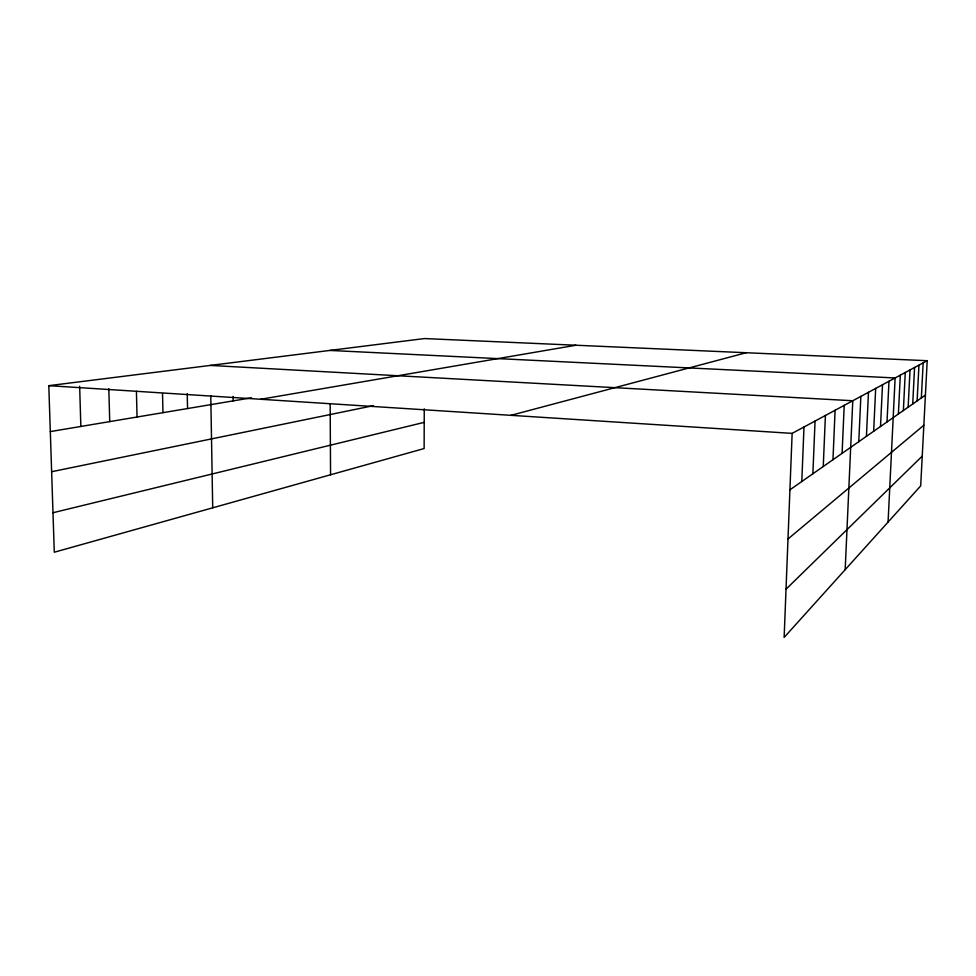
<?xml version="1.0" encoding="UTF-8"?>
<svg xmlns="http://www.w3.org/2000/svg" width="976" height="976" viewBox="0 0 976 976"><rect width="100%" height="100%" fill="white"/><g stroke="black" fill="none" stroke-linecap="round" stroke-linejoin="round"><path stroke-width="1.46" d="M424.255 408.798L424.121 448.545L54.29 552.221L48.8 385.666L424.487 338.562L927.2 360.705L920.697 485.877L784.131 637.438L792.134 433.381L927.2 360.705M801.796 481.51L803.992 427M812.874 473.763L815.058 421.046M823.244 466.516L825.415 415.471M832.967 459.72L835.102 410.262M842.093 453.34L844.216 405.357M845.179 569.679L852.78 400.746L210.243 365.427M858.782 441.677L860.856 396.402M866.432 436.333L868.469 392.303M873.666 431.282L875.679 388.424M880.511 426.488L882.511 384.751M887.013 421.949L888.977 381.262M888.075 522.075L895.126 377.956L329.851 350.433M898.384 413.995L900.311 375.174M903.373 410.518L905.264 372.503M908.144 407.187L910.022 369.953M912.719 403.979L914.573 367.501M917.123 400.904L918.953 365.146M921.344 397.952L923.162 362.877M786.022 589.187L922.247 456.109M787.986 538.996L923.845 425.243M789.913 489.806L925.407 395.121M510.912 415.337L746.189 352.739M52.997 512.729L424.206 422.352M51.643 471.713L373.43 405.674M260.665 399.269L575.938 345.236M50.313 431.587L251.54 397.793M48.8 385.666L792.134 433.381M79.654 386.276L80.849 426.463M108.824 388.668L109.727 421.62M136.42 391.352L137.043 417.033M162.528 393.548L162.955 412.677M187.246 393.67L187.538 408.541M210.767 395.573L212.707 507.813M233.105 396.476L233.166 400.88M330.156 404.064L330.559 474.775"/></g></svg>
